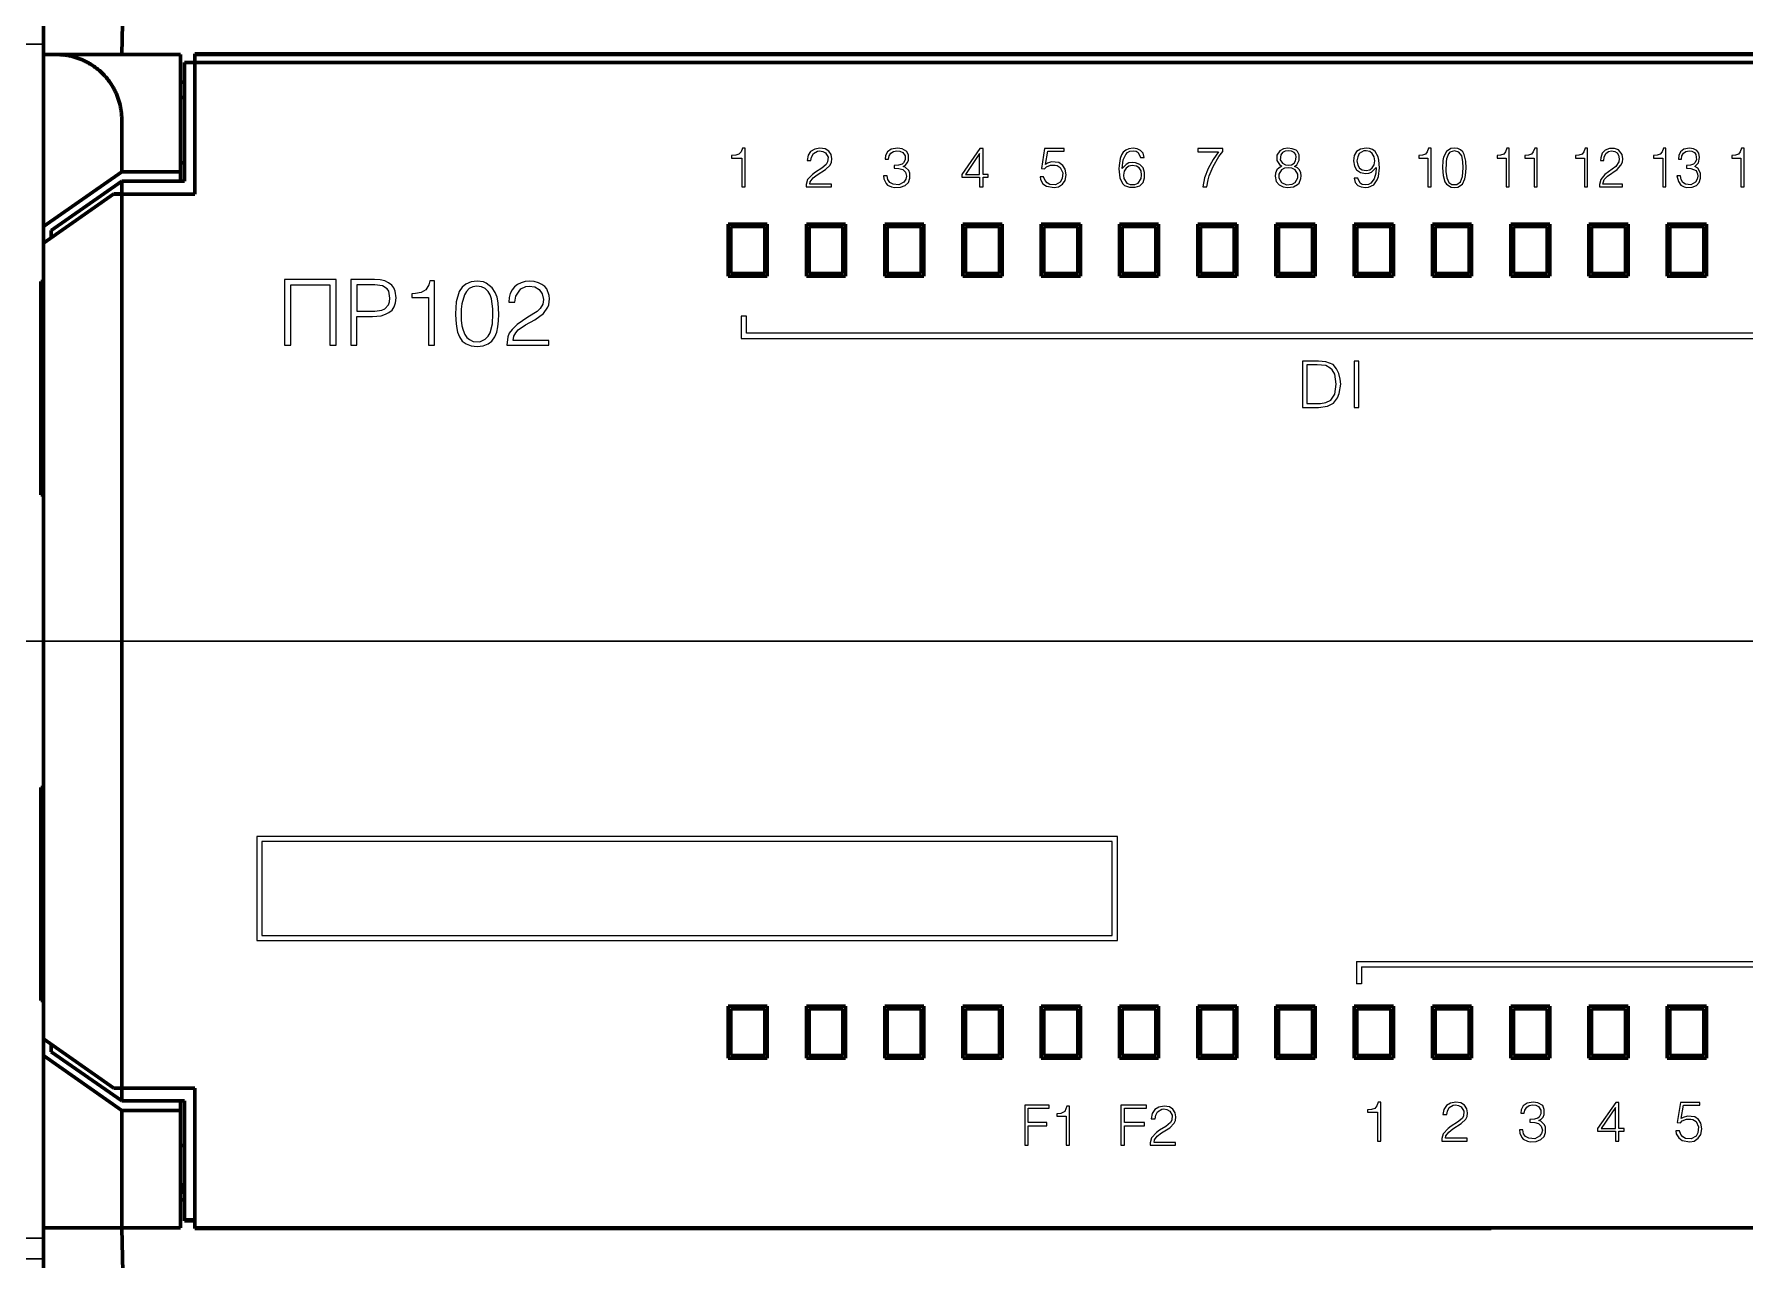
# Model space of a CAD drawing. Header units: millimetres. Extents: x 0 to 53000, y -591 to 24400.
# Drawn here: x 2784.8 to 2850.4, y 2881.3 to 2928.3 of the extents above; entities that cross this region are included whole.
import ezdxf
from ezdxf.enums import TextEntityAlignment as Align

# ---------------------------------------------------------------- set-up
doc = ezdxf.new("R2010")
doc.units = ezdxf.units.MM
doc.linetypes.add('K5LT_BASIC', pattern=[0])
doc.linetypes.add('K5LT_THIN', pattern=[0])
doc.layers.add('Основная', color=7, linetype='Continuous', lineweight=30)
doc.layers.add('Привязки', color=2, linetype='Continuous', lineweight=0, plot=False, transparency=0.8)
doc.styles.add('текст', font='isocpeui.ttf')

# ---------------------------------------------------------------- blocks, each defined once
blk = doc.blocks.new('БП60А')
at = {"layer": 'Основная', "linetype": 'Continuous', "lineweight": 30}
for p, q in [((35, 23.7), (35, 22.9)), ((2, 22.9), (35, 22.9)), ((35, 22.9), (35, -22.9)), ((2, -22.9), (35, -22.9)), ((35, -23.7), (35, -22.9)), ((35, -23.7), (2, -23.7)), ((35, -23.7), (35, -30.3))]:
    blk.add_line(p, q, dxfattribs=at)
at = {"layer": 'Основная', "style": 'текст'}
blk.add_attdef('№', text='', height=20, dxfattribs=at).set_placement((16, -52), align=Align.MIDDLE_CENTER)
blk = doc.blocks.new('Программируемое реле ПР102')
at = {"layer": 'Основная', "linetype": 'K5LT_BASIC', "lineweight": 60}
for p, q in [((-3, 22.5), (-3, 34)), ((0.25, 34), (0, 22.5)), ((-3, 15.899), (-3, 22.5)), ((-2.5, 22.5), (-3, 22.5)), ((-2.5, 22.5), (2.25, 22.5)), ((2.25, 22.5), (2.25, 20)), ((3.197, 22.523), (2.8, 22.523)), ((2.8, 22.503), (2.8, 22.523)), ((2.8, 22.503), (114.2, 22.503)), ((2.8, 22.503), (2.8, 22.2)), ((3.28, 22.525), (3.197, 22.523)), ((113.72, 22.525), (3.28, 22.525)), ((2.4, 17.64), (2.4, 22.2)), ((2.4, 22.2), (2.8, 22.2)), ((2.8, 17.15), (2.8, 22.2)), ((114.2, 22.2), (2.8, 22.2)), ((2.25, 21.441), (2.4, 21.441)), ((2.25, 20.85), (2.4, 20.85)), ((0, 18), (0, 20)), ((2.25, 18), (2.25, 20)), ((0, 18), (-3, 15.899)), ((2.25, 18), (0, 18)), ((2.25, 18.35), (2.4, 18.35)), ((2.25, 18), (2.25, 17.64)), ((-3, 15.261), (-0.3, 17.152)), ((0, 17.64), (-2.7, 15.749)), ((-0.3, 17.152), (0, 17.152)), ((-0.3, 17.15), (-0.3, 17.152)), ((0, 17.15), (-0.3, 17.15)), ((2.4, 17.64), (0, 17.64)), ((0, 17.64), (0, 17.152)), ((0, 17.15), (0, -17.15)), ((2.8, 17.15), (0, 17.15)), ((-3, 15.899), (-3, 15.261)), ((-2.7, 15.471), (-2.7, 15.749)), ((23.25, 16), (23.25, 14)), ((24.75, 16), (23.25, 16)), ((23.35, 15.9), (23.35, 14.1)), ((24.65, 15.9), (23.35, 15.9)), ((24.65, 14.1), (24.65, 15.9)), ((24.75, 14), (24.75, 16)), ((27.75, 16), (26.25, 16)), ((26.25, 16), (26.25, 14)), ((26.35, 15.9), (26.35, 14.1)), ((27.65, 15.9), (26.35, 15.9)), ((27.65, 14.1), (27.65, 15.9)), ((27.75, 14), (27.75, 16)), ((29.25, 16), (29.25, 14)), ((30.75, 16), (29.25, 16)), ((29.35, 15.9), (29.35, 14.1)), ((30.65, 15.9), (29.35, 15.9)), ((30.65, 14.1), (30.65, 15.9)), ((30.75, 14), (30.75, 16)), ((33.75, 16), (32.25, 16)), ((32.25, 16), (32.25, 14)), ((32.35, 15.9), (32.35, 14.1)), ((33.65, 15.9), (32.35, 15.9)), ((33.65, 14.1), (33.65, 15.9)), ((33.75, 14), (33.75, 16)), ((36.75, 16), (35.25, 16)), ((35.25, 16), (35.25, 14)), ((35.35, 15.9), (35.35, 14.1)), ((36.65, 15.9), (35.35, 15.9)), ((36.65, 14.1), (36.65, 15.9)), ((36.75, 14), (36.75, 16)), ((38.25, 16), (38.25, 14)), ((39.75, 16), (38.25, 16)), ((39.65, 15.9), (38.35, 15.9)), ((38.35, 15.9), (38.35, 14.1)), ((39.65, 14.1), (39.65, 15.9)), ((39.75, 14), (39.75, 16)), ((42.75, 16), (41.25, 16)), ((41.25, 16), (41.25, 14)), ((41.35, 15.9), (41.35, 14.1)), ((42.65, 15.9), (41.35, 15.9)), ((42.65, 14.1), (42.65, 15.9)), ((42.75, 14), (42.75, 16)), ((45.75, 16), (44.25, 16)), ((44.25, 16), (44.25, 14)), ((45.65, 15.9), (44.35, 15.9)), ((44.35, 15.9), (44.35, 14.1)), ((45.65, 14.1), (45.65, 15.9)), ((45.75, 14), (45.75, 16)), ((48.75, 16), (47.25, 16)), ((47.25, 16), (47.25, 14)), ((47.35, 15.9), (47.35, 14.1)), ((48.65, 15.9), (47.35, 15.9)), ((48.65, 14.1), (48.65, 15.9)), ((48.75, 14), (48.75, 16)), ((50.25, 16), (50.25, 14)), ((51.75, 16), (50.25, 16)), ((51.65, 15.9), (50.35, 15.9)), ((50.35, 15.9), (50.35, 14.1)), ((51.65, 14.1), (51.65, 15.9)), ((51.75, 14), (51.75, 16)), ((53.25, 16), (53.25, 14)), ((54.75, 16), (53.25, 16)), ((53.35, 15.9), (53.35, 14.1)), ((54.65, 15.9), (53.35, 15.9)), ((54.65, 14.1), (54.65, 15.9)), ((54.75, 14), (54.75, 16)), ((56.25, 16), (56.25, 14)), ((57.75, 16), (56.25, 16)), ((57.65, 15.9), (56.35, 15.9)), ((56.35, 15.9), (56.35, 14.1)), ((57.65, 14.1), (57.65, 15.9)), ((57.75, 14), (57.75, 16)), ((60.75, 16), (59.25, 16)), ((59.25, 16), (59.25, 14)), ((60.65, 15.9), (59.35, 15.9)), ((59.35, 15.9), (59.35, 14.1)), ((60.65, 14.1), (60.65, 15.9)), ((60.75, 14), (60.75, 16)), ((-3, -15.261), (-3, 15.261)), ((-3, 13.79), (-3.1, 13.789)), ((-3.1, 13.789), (-3.1, 5.61)), ((23.25, 14), (24.75, 14)), ((23.35, 14.1), (24.65, 14.1)), ((26.25, 14), (27.75, 14)), ((26.35, 14.1), (27.65, 14.1)), ((29.25, 14), (30.75, 14)), ((29.35, 14.1), (30.65, 14.1)), ((32.25, 14), (33.75, 14)), ((32.35, 14.1), (33.65, 14.1)), ((35.25, 14), (36.75, 14)), ((35.35, 14.1), (36.65, 14.1)), ((38.25, 14), (39.75, 14)), ((38.35, 14.1), (39.65, 14.1)), ((41.25, 14), (42.75, 14)), ((41.35, 14.1), (42.65, 14.1)), ((44.25, 14), (45.75, 14)), ((44.35, 14.1), (45.65, 14.1)), ((47.25, 14), (48.75, 14)), ((47.35, 14.1), (48.65, 14.1)), ((50.25, 14), (51.75, 14)), ((50.35, 14.1), (51.65, 14.1)), ((53.25, 14), (54.75, 14)), ((53.35, 14.1), (54.65, 14.1)), ((56.25, 14), (57.75, 14)), ((56.35, 14.1), (57.65, 14.1)), ((59.25, 14), (60.75, 14)), ((59.35, 14.1), (60.65, 14.1)), ((-3.1, 5.61), (-3, 5.609)), ((-3, -5.61), (-3.1, -5.611)), ((-3.1, -13.79), (-3.1, -5.611)), ((-3.1, -13.79), (-3, -13.791)), ((24.75, -14), (23.25, -14)), ((23.25, -14), (23.25, -16)), ((23.35, -14.1), (23.35, -15.9)), ((24.65, -14.1), (23.35, -14.1)), ((24.65, -15.9), (24.65, -14.1)), ((24.75, -16), (24.75, -14)), ((26.25, -14), (26.25, -16)), ((27.75, -14), (26.25, -14)), ((26.35, -14.1), (26.35, -15.9)), ((27.65, -14.1), (26.35, -14.1)), ((27.65, -15.9), (27.65, -14.1)), ((27.75, -16), (27.75, -14)), ((29.25, -14), (29.25, -16)), ((30.75, -14), (29.25, -14)), ((29.35, -14.1), (29.35, -15.9)), ((30.65, -14.1), (29.35, -14.1)), ((30.65, -15.9), (30.65, -14.1)), ((30.75, -16), (30.75, -14)), ((33.75, -14), (32.25, -14)), ((32.25, -14), (32.25, -16)), ((32.35, -14.1), (32.35, -15.9)), ((33.65, -14.1), (32.35, -14.1)), ((33.65, -15.9), (33.65, -14.1)), ((33.75, -16), (33.75, -14)), ((36.75, -14), (35.25, -14)), ((35.25, -14), (35.25, -16)), ((35.35, -14.1), (35.35, -15.9)), ((36.65, -14.1), (35.35, -14.1)), ((36.65, -15.9), (36.65, -14.1)), ((36.75, -16), (36.75, -14)), ((38.25, -14), (38.25, -16)), ((39.75, -14), (38.25, -14)), ((39.65, -14.1), (38.35, -14.1)), ((38.35, -14.1), (38.35, -15.9)), ((39.65, -15.9), (39.65, -14.1)), ((39.75, -16), (39.75, -14)), ((42.75, -14), (41.25, -14)), ((41.25, -14), (41.25, -16)), ((41.35, -14.1), (41.35, -15.9)), ((42.65, -14.1), (41.35, -14.1)), ((42.65, -15.9), (42.65, -14.1)), ((42.75, -16), (42.75, -14)), ((44.25, -14), (44.25, -16)), ((45.75, -14), (44.25, -14)), ((45.65, -14.1), (44.35, -14.1)), ((44.35, -14.1), (44.35, -15.9)), ((45.65, -15.9), (45.65, -14.1)), ((45.75, -16), (45.75, -14)), ((47.25, -14), (47.25, -16)), ((48.75, -14), (47.25, -14)), ((47.35, -14.1), (47.35, -15.9)), ((48.65, -14.1), (47.35, -14.1)), ((48.65, -15.9), (48.65, -14.1)), ((48.75, -16), (48.75, -14)), ((50.25, -14), (50.25, -16)), ((51.75, -14), (50.25, -14)), ((51.65, -14.1), (50.35, -14.1)), ((50.35, -14.1), (50.35, -15.9)), ((51.65, -15.9), (51.65, -14.1)), ((51.75, -16), (51.75, -14)), ((53.25, -14), (53.25, -16)), ((54.75, -14), (53.25, -14)), ((53.35, -14.1), (53.35, -15.9)), ((54.65, -14.1), (53.35, -14.1)), ((54.65, -15.9), (54.65, -14.1)), ((54.75, -16), (54.75, -14)), ((56.25, -14), (56.25, -16)), ((57.75, -14), (56.25, -14)), ((57.65, -14.1), (56.35, -14.1)), ((56.35, -14.1), (56.35, -15.9)), ((57.65, -15.9), (57.65, -14.1)), ((57.75, -16), (57.75, -14)), ((60.75, -14), (59.25, -14)), ((59.25, -14), (59.25, -16)), ((60.65, -14.1), (59.35, -14.1)), ((59.35, -14.1), (59.35, -15.9)), ((60.65, -15.9), (60.65, -14.1)), ((60.75, -16), (60.75, -14)), ((-3, -15.261), (-3, -15.9)), ((-3, -15.261), (-0.3, -17.152)), ((-2.7, -15.749), (-2.7, -15.471)), ((-3, -22.5), (-3, -15.9)), ((-3, -15.9), (0, -18)), ((-2.7, -15.749), (0, -17.64)), ((23.25, -16), (24.75, -16)), ((23.35, -15.9), (24.65, -15.9)), ((26.25, -16), (27.75, -16)), ((26.35, -15.9), (27.65, -15.9)), ((29.25, -16), (30.75, -16)), ((29.35, -15.9), (30.65, -15.9)), ((32.25, -16), (33.75, -16)), ((32.35, -15.9), (33.65, -15.9)), ((35.25, -16), (36.75, -16)), ((35.35, -15.9), (36.65, -15.9)), ((38.25, -16), (39.75, -16)), ((38.35, -15.9), (39.65, -15.9)), ((41.25, -16), (42.75, -16)), ((41.35, -15.9), (42.65, -15.9)), ((44.25, -16), (45.75, -16)), ((44.35, -15.9), (45.65, -15.9)), ((47.25, -16), (48.75, -16)), ((47.35, -15.9), (48.65, -15.9)), ((50.25, -16), (51.75, -16)), ((50.35, -15.9), (51.65, -15.9)), ((53.25, -16), (54.75, -16)), ((53.35, -15.9), (54.65, -15.9)), ((56.25, -16), (57.75, -16)), ((56.35, -15.9), (57.65, -15.9)), ((59.25, -16), (60.75, -16)), ((59.35, -15.9), (60.65, -15.9)), ((-0.3, -17.15), (-0.3, -17.152)), ((0, -17.15), (-0.3, -17.15)), ((0, -17.152), (-0.3, -17.152)), ((2.8, -17.15), (0, -17.15)), ((0, -17.64), (0, -17.152)), ((2.4, -17.64), (0, -17.64)), ((2.25, -17.64), (2.25, -18)), ((2.4, -22.203), (2.4, -17.64)), ((2.8, -17.15), (2.8, -22.5)), ((2.25, -18), (0, -18)), ((0, -22.5), (0, -18)), ((2.25, -22.5), (2.25, -18)), ((2.25, -19.35), (2.35, -19.35)), ((2.25, -20.85), (2.35, -20.85)), ((2.399, -21.199), (2.399, -20.848)), ((2.25, -21.43), (2.4, -21.43)), ((2.399, -21.201), (2.399, -21.199)), ((2.4, -22.203), (2.4, -22.238)), ((2.4, -22.203), (2.8, -22.203)), ((2.4, -22.238), (2.8, -22.238)), ((0, -22.5), (-3, -22.5)), ((-3, -34), (-3, -22.5)), ((2.25, -22.5), (0, -22.5)), ((0, -22.5), (0.25, -34)), ((2.8, -22.5), (2.8, -22.535)), ((114.2, -22.5), (2.8, -22.5)), ((52.5, -22.535), (2.8, -22.535)), ((52.5, -22.509), (52.5, -22.535)), ((53, -22.504), (53.1, -22.504)), ((53.45, -22.507), (53.45, -22.527)), ((53.95, -22.507), (53.95, -22.527)), ((54.65, -22.507), (54.65, -22.524)), ((55.15, -22.507), (55.15, -22.524)), ((55.85, -22.507), (55.85, -22.52)), ((56.35, -22.507), (56.35, -22.52)), ((57.05, -22.507), (57.05, -22.517)), ((57.55, -22.507), (57.55, -22.517)), ((58.25, -22.507), (58.25, -22.515)), ((58.75, -22.507), (58.75, -22.515)), ((59.45, -22.507), (59.45, -22.517)), ((59.95, -22.507), (59.95, -22.517)), ((60.65, -22.507), (60.65, -22.52)), ((61.15, -22.507), (61.15, -22.52)), ((61.85, -22.507), (61.85, -22.524))]:
    blk.add_line(p, q, dxfattribs=at)
at = {"layer": 'Основная', "linetype": 'K5LT_THIN', "lineweight": 18}
for p, q in [((23.542, 18.635), (23.382, 18.622)), ((23.382, 18.622), (23.382, 18.529)), ((23.382, 18.529), (23.769, 18.529)), ((23.662, 18.675), (23.542, 18.635)), ((23.742, 18.769), (23.662, 18.675)), ((23.796, 18.915), (23.742, 18.769)), ((23.769, 18.529), (23.769, 17.422)), ((23.902, 18.915), (23.796, 18.915)), ((23.902, 17.422), (23.902, 18.915)), ((26.316, 18.635), (26.276, 18.435)), ((26.276, 18.435), (26.422, 18.435)), ((26.409, 18.782), (26.316, 18.635)), ((26.569, 18.875), (26.409, 18.782)), ((26.422, 18.435), (26.449, 18.569)), ((26.449, 18.569), (26.516, 18.702)), ((26.516, 18.702), (26.676, 18.795)), ((26.769, 18.915), (26.569, 18.875)), ((26.676, 18.795), (26.756, 18.809)), ((26.756, 18.809), (26.876, 18.782)), ((26.969, 18.889), (26.769, 18.915)), ((26.876, 18.782), (26.982, 18.729)), ((27.102, 18.795), (26.969, 18.889)), ((26.982, 18.729), (27.076, 18.569)), ((27.062, 18.382), (27.009, 18.289)), ((27.076, 18.569), (27.062, 18.382)), ((27.196, 18.662), (27.102, 18.795)), ((27.156, 18.262), (27.209, 18.369)), ((27.222, 18.502), (27.196, 18.662)), ((27.209, 18.369), (27.222, 18.502)), ((29.276, 18.622), (29.262, 18.489)), ((29.262, 18.489), (29.396, 18.489)), ((29.356, 18.769), (29.276, 18.622)), ((29.502, 18.875), (29.356, 18.769)), ((29.396, 18.489), (29.422, 18.609)), ((29.422, 18.609), (29.489, 18.715)), ((29.489, 18.715), (29.582, 18.782)), ((29.742, 18.915), (29.502, 18.875)), ((29.582, 18.782), (29.716, 18.809)), ((29.716, 18.809), (29.836, 18.795)), ((29.916, 18.889), (29.742, 18.915)), ((29.836, 18.795), (29.942, 18.742)), ((30.102, 18.782), (29.916, 18.889)), ((29.942, 18.742), (30.036, 18.609)), ((30.036, 18.462), (29.969, 18.342)), ((30.036, 18.609), (30.036, 18.462)), ((30.156, 18.635), (30.102, 18.782)), ((30.116, 18.342), (30.156, 18.435)), ((30.156, 18.435), (30.156, 18.635)), ((32.902, 18.902), (32.209, 17.902)), ((32.889, 18.702), (32.342, 17.902)), ((32.889, 17.902), (32.889, 18.702)), ((33.022, 18.902), (32.902, 18.902)), ((33.022, 17.902), (33.022, 18.902)), ((35.382, 18.902), (35.262, 18.129)), ((36.129, 18.902), (35.382, 18.902)), ((35.409, 18.289), (35.502, 18.795)), ((35.649, 18.382), (35.489, 18.329)), ((35.502, 18.795), (36.129, 18.795)), ((35.929, 18.355), (35.649, 18.382)), ((36.129, 18.795), (36.129, 18.902)), ((38.276, 18.515), (38.236, 18.249)), ((38.329, 18.649), (38.276, 18.515)), ((38.396, 18.755), (38.329, 18.649)), ((38.356, 18.129), (38.396, 18.462)), ((38.489, 18.835), (38.396, 18.755)), ((38.396, 18.462), (38.489, 18.662)), ((38.609, 18.889), (38.489, 18.835)), ((38.489, 18.662), (38.556, 18.742)), ((38.556, 18.742), (38.649, 18.795)), ((38.769, 18.915), (38.609, 18.889)), ((38.649, 18.795), (38.782, 18.809)), ((38.929, 18.889), (38.769, 18.915)), ((38.782, 18.809), (38.889, 18.795)), ((38.889, 18.795), (38.969, 18.742)), ((39.062, 18.822), (38.929, 18.889)), ((38.969, 18.742), (39.062, 18.555)), ((39.156, 18.715), (39.062, 18.822)), ((39.062, 18.555), (39.196, 18.555)), ((39.196, 18.555), (39.156, 18.715)), ((41.249, 18.902), (41.249, 18.769)), ((42.209, 18.902), (41.249, 18.902)), ((41.249, 18.769), (42.049, 18.769)), ((41.836, 18.475), (41.649, 18.129)), ((42.049, 18.769), (41.836, 18.475)), ((41.836, 18.209), (42.062, 18.595)), ((42.062, 18.595), (42.209, 18.782)), ((42.209, 18.782), (42.209, 18.902)), ((44.396, 18.809), (44.289, 18.635)), ((44.289, 18.635), (44.289, 18.435)), ((44.289, 18.435), (44.382, 18.289)), ((44.542, 18.889), (44.396, 18.809)), ((44.436, 18.649), (44.409, 18.462)), ((44.409, 18.462), (44.502, 18.329)), ((44.502, 18.742), (44.436, 18.649)), ((44.596, 18.795), (44.502, 18.742)), ((44.702, 18.915), (44.542, 18.889)), ((44.716, 18.809), (44.596, 18.795)), ((44.876, 18.889), (44.702, 18.915)), ((44.849, 18.795), (44.716, 18.809)), ((44.942, 18.742), (44.849, 18.795)), ((45.022, 18.835), (44.876, 18.889)), ((45.009, 18.662), (44.942, 18.742)), ((44.942, 18.329), (44.996, 18.422)), ((44.996, 18.422), (45.022, 18.569)), ((45.022, 18.569), (45.009, 18.662)), ((45.076, 18.782), (45.022, 18.835)), ((45.049, 18.275), (45.142, 18.449)), ((45.142, 18.649), (45.076, 18.782)), ((45.142, 18.449), (45.142, 18.649)), ((47.249, 18.622), (47.222, 18.422)), ((47.222, 18.422), (47.262, 18.222)), ((47.342, 18.782), (47.249, 18.622)), ((47.489, 18.875), (47.342, 18.782)), ((47.382, 18.582), (47.356, 18.422)), ((47.356, 18.422), (47.382, 18.262)), ((47.436, 18.702), (47.382, 18.582)), ((47.622, 18.809), (47.436, 18.702)), ((47.702, 18.915), (47.489, 18.875)), ((47.702, 18.809), (47.622, 18.809)), ((47.836, 18.902), (47.702, 18.915)), ((47.849, 18.782), (47.702, 18.809)), ((47.956, 18.862), (47.836, 18.902)), ((47.942, 18.702), (47.849, 18.782)), ((48.009, 18.582), (47.942, 18.702)), ((48.049, 18.782), (47.956, 18.862)), ((48.036, 18.422), (48.009, 18.582)), ((48.009, 18.275), (48.036, 18.422)), ((48.169, 18.582), (48.049, 18.782)), ((48.196, 18.449), (48.169, 18.582)), ((48.222, 18.155), (48.196, 18.449)), ((49.862, 18.635), (49.729, 18.622)), ((49.729, 18.622), (49.729, 18.529)), ((49.729, 18.529), (50.076, 18.529)), ((49.982, 18.675), (49.862, 18.635)), ((50.049, 18.769), (49.982, 18.675)), ((50.102, 18.915), (50.049, 18.769)), ((50.076, 18.529), (50.076, 17.422)), ((50.196, 18.915), (50.102, 18.915)), ((50.196, 17.422), (50.196, 18.915)), ((50.649, 18.435), (50.636, 18.155)), ((50.676, 18.569), (50.649, 18.435)), ((50.782, 18.782), (50.676, 18.569)), ((50.769, 18.382), (50.756, 18.009)), ((50.782, 18.502), (50.769, 18.382)), ((50.956, 18.902), (50.782, 18.782)), ((50.862, 18.689), (50.782, 18.502)), ((50.916, 18.755), (50.862, 18.689)), ((51.089, 18.809), (50.916, 18.755)), ((51.089, 18.915), (50.956, 18.902)), ((51.222, 18.902), (51.089, 18.915)), ((51.262, 18.755), (51.089, 18.809)), ((51.329, 18.849), (51.222, 18.902)), ((51.369, 18.609), (51.262, 18.755)), ((51.409, 18.769), (51.329, 18.849)), ((51.409, 18.395), (51.369, 18.609)), ((51.462, 18.662), (51.409, 18.769)), ((51.422, 18.155), (51.409, 18.395)), ((51.529, 18.409), (51.462, 18.662)), ((51.542, 18.142), (51.529, 18.409)), ((52.862, 18.635), (52.729, 18.622)), ((52.729, 18.622), (52.729, 18.529)), ((52.729, 18.529), (53.076, 18.529)), ((52.982, 18.675), (52.862, 18.635)), ((53.049, 18.769), (52.982, 18.675)), ((53.102, 18.915), (53.049, 18.769)), ((53.076, 18.529), (53.076, 17.422)), ((53.196, 18.915), (53.102, 18.915)), ((53.196, 17.422), (53.196, 18.915)), ((53.929, 18.635), (53.796, 18.622)), ((53.796, 18.622), (53.796, 18.529)), ((53.796, 18.529), (54.142, 18.529)), ((54.049, 18.675), (53.929, 18.635)), ((54.116, 18.769), (54.049, 18.675)), ((54.169, 18.915), (54.116, 18.769)), ((54.142, 18.529), (54.142, 17.422)), ((54.262, 18.915), (54.169, 18.915)), ((54.262, 17.422), (54.262, 18.915)), ((55.862, 18.635), (55.729, 18.622)), ((55.729, 18.622), (55.729, 18.529)), ((55.729, 18.529), (56.076, 18.529)), ((55.982, 18.675), (55.862, 18.635)), ((56.049, 18.769), (55.982, 18.675)), ((56.102, 18.915), (56.049, 18.769)), ((56.076, 18.529), (56.076, 17.422)), ((56.196, 18.915), (56.102, 18.915)), ((56.196, 17.422), (56.196, 18.915)), ((56.702, 18.542), (56.689, 18.435)), ((56.689, 18.435), (56.822, 18.435)), ((56.756, 18.715), (56.702, 18.542)), ((56.876, 18.835), (56.756, 18.715)), ((56.822, 18.435), (56.836, 18.569)), ((56.836, 18.569), (56.902, 18.702)), ((57.036, 18.902), (56.876, 18.835)), ((56.902, 18.702), (56.996, 18.782)), ((56.996, 18.782), (57.116, 18.809)), ((57.222, 18.902), (57.036, 18.902)), ((57.116, 18.809), (57.236, 18.782)), ((57.382, 18.849), (57.222, 18.902)), ((57.236, 18.782), (57.329, 18.729)), ((57.396, 18.382), (57.276, 18.209)), ((57.329, 18.729), (57.382, 18.635)), ((57.516, 18.662), (57.382, 18.849)), ((57.382, 18.635), (57.409, 18.502)), ((57.409, 18.502), (57.396, 18.382)), ((57.476, 18.262), (57.529, 18.369)), ((57.542, 18.502), (57.516, 18.662)), ((57.529, 18.369), (57.542, 18.502)), ((58.862, 18.635), (58.729, 18.622)), ((58.729, 18.622), (58.729, 18.529)), ((58.729, 18.529), (59.076, 18.529)), ((58.982, 18.675), (58.862, 18.635)), ((59.049, 18.769), (58.982, 18.675)), ((59.102, 18.915), (59.049, 18.769)), ((59.076, 18.529), (59.076, 17.422)), ((59.196, 18.915), (59.102, 18.915)), ((59.196, 17.422), (59.196, 18.915)), ((59.689, 18.622), (59.676, 18.489)), ((59.676, 18.489), (59.796, 18.489)), ((59.756, 18.769), (59.689, 18.622)), ((59.889, 18.875), (59.756, 18.769)), ((59.796, 18.489), (59.809, 18.609)), ((59.809, 18.609), (59.876, 18.715)), ((59.876, 18.715), (59.969, 18.782)), ((60.102, 18.915), (59.889, 18.875)), ((59.969, 18.782), (60.089, 18.809)), ((60.089, 18.809), (60.196, 18.795)), ((60.262, 18.889), (60.102, 18.915)), ((60.196, 18.795), (60.289, 18.742)), ((60.382, 18.822), (60.262, 18.889)), ((60.289, 18.742), (60.342, 18.662)), ((60.369, 18.462), (60.302, 18.342)), ((60.342, 18.662), (60.369, 18.462)), ((60.462, 18.715), (60.382, 18.822)), ((60.449, 18.342), (60.489, 18.555)), ((60.489, 18.555), (60.462, 18.715)), ((61.862, 18.635), (61.729, 18.622)), ((61.729, 18.622), (61.729, 18.529)), ((61.729, 18.529), (62.076, 18.529)), ((61.982, 18.675), (61.862, 18.635)), ((62.049, 18.769), (61.982, 18.675)), ((62.102, 18.915), (62.049, 18.769)), ((62.076, 18.529), (62.076, 17.422)), ((62.196, 18.915), (62.102, 18.915)), ((62.196, 17.422), (62.196, 18.915)), ((26.476, 17.902), (26.289, 17.702)), ((26.396, 17.622), (26.502, 17.769)), ((26.596, 17.995), (26.476, 17.902)), ((26.502, 17.769), (26.662, 17.889)), ((26.836, 18.142), (26.596, 17.995)), ((26.662, 17.889), (26.982, 18.089)), ((27.009, 18.289), (26.836, 18.142)), ((26.982, 18.089), (27.156, 18.262)), ((29.342, 17.849), (29.209, 17.849)), ((29.209, 17.849), (29.222, 17.729)), ((29.222, 17.729), (29.302, 17.555)), ((29.369, 17.702), (29.342, 17.849)), ((29.782, 18.262), (29.609, 18.249)), ((29.609, 18.249), (29.609, 18.142)), ((29.609, 18.142), (29.796, 18.129)), ((29.916, 18.302), (29.782, 18.262)), ((29.796, 18.129), (29.942, 18.089)), ((29.969, 18.342), (29.916, 18.302)), ((29.942, 18.089), (30.049, 17.995)), ((29.956, 18.209), (30.049, 18.262)), ((30.036, 18.182), (29.956, 18.209)), ((30.062, 17.715), (29.982, 17.609)), ((30.169, 18.049), (30.036, 18.182)), ((30.049, 18.262), (30.116, 18.342)), ((30.049, 17.995), (30.089, 17.835)), ((30.089, 17.835), (30.062, 17.715)), ((30.156, 17.595), (30.209, 17.755)), ((30.209, 17.955), (30.169, 18.049)), ((30.209, 17.755), (30.209, 17.955)), ((32.209, 17.902), (32.209, 17.795)), ((32.209, 17.795), (32.889, 17.795)), ((32.342, 17.902), (32.889, 17.902)), ((32.889, 17.795), (32.889, 17.422)), ((33.222, 17.902), (33.022, 17.902)), ((33.022, 17.795), (33.222, 17.795)), ((33.022, 17.422), (33.022, 17.795)), ((33.222, 17.795), (33.222, 17.902)), ((35.209, 17.809), (35.222, 17.702)), ((35.342, 17.809), (35.209, 17.809)), ((35.262, 18.129), (35.382, 18.115)), ((35.396, 17.675), (35.342, 17.809)), ((35.382, 18.115), (35.449, 18.195)), ((35.489, 18.329), (35.409, 18.289)), ((35.449, 18.195), (35.609, 18.262)), ((35.609, 18.262), (35.782, 18.262)), ((35.782, 18.262), (35.862, 18.249)), ((35.862, 18.249), (35.982, 18.169)), ((36.076, 18.249), (35.929, 18.355)), ((35.982, 18.169), (36.076, 17.969)), ((36.049, 17.742), (35.982, 17.609)), ((36.076, 17.969), (36.049, 17.742)), ((36.169, 18.102), (36.076, 18.249)), ((36.209, 17.889), (36.169, 18.102)), ((36.169, 17.675), (36.209, 17.889)), ((38.236, 18.249), (38.222, 18.115)), ((38.222, 18.115), (38.262, 17.769)), ((38.262, 17.769), (38.369, 17.555)), ((38.502, 18.289), (38.356, 18.129)), ((38.436, 18.022), (38.409, 17.875)), ((38.409, 17.875), (38.422, 17.742)), ((38.422, 17.742), (38.529, 17.569)), ((38.502, 18.142), (38.436, 18.022)), ((38.609, 18.342), (38.502, 18.289)), ((38.609, 18.222), (38.502, 18.142)), ((38.756, 18.355), (38.609, 18.342)), ((38.742, 18.249), (38.609, 18.222)), ((38.902, 18.222), (38.742, 18.249)), ((38.862, 18.342), (38.756, 18.355)), ((39.036, 18.289), (38.862, 18.342)), ((39.009, 18.155), (38.902, 18.222)), ((38.969, 17.569), (39.076, 17.742)), ((39.076, 18.035), (39.009, 18.155)), ((39.156, 18.155), (39.036, 18.289)), ((39.089, 17.875), (39.076, 18.035)), ((39.076, 17.742), (39.089, 17.875)), ((39.209, 17.982), (39.156, 18.155)), ((39.156, 17.595), (39.209, 17.769)), ((39.209, 17.769), (39.209, 17.982)), ((41.516, 17.769), (41.449, 17.422)), ((41.649, 18.129), (41.516, 17.769)), ((41.649, 17.689), (41.689, 17.849)), ((41.689, 17.849), (41.836, 18.209)), ((44.236, 17.955), (44.222, 17.835)), ((44.222, 17.835), (44.262, 17.635)), ((44.289, 18.075), (44.236, 17.955)), ((44.369, 18.155), (44.289, 18.075)), ((44.462, 18.075), (44.356, 17.915)), ((44.356, 17.915), (44.356, 17.769)), ((44.356, 17.769), (44.462, 17.595)), ((44.476, 18.222), (44.369, 18.155)), ((44.382, 18.289), (44.476, 18.222)), ((44.582, 18.142), (44.462, 18.075)), ((44.502, 18.329), (44.609, 18.275)), ((44.729, 18.155), (44.582, 18.142)), ((44.609, 18.275), (44.729, 18.262)), ((44.729, 18.262), (44.849, 18.275)), ((44.862, 18.142), (44.729, 18.155)), ((44.849, 18.275), (44.942, 18.329)), ((44.982, 18.075), (44.862, 18.142)), ((44.956, 18.209), (45.049, 18.275)), ((45.076, 18.155), (44.956, 18.209)), ((45.089, 17.915), (44.982, 18.075)), ((44.982, 17.595), (45.089, 17.769)), ((45.156, 18.075), (45.076, 18.155)), ((45.089, 17.769), (45.089, 17.915)), ((45.142, 17.569), (45.209, 17.742)), ((45.209, 17.969), (45.156, 18.075)), ((45.222, 17.849), (45.209, 17.969)), ((45.209, 17.742), (45.222, 17.849)), ((47.382, 17.755), (47.249, 17.755)), ((47.249, 17.755), (47.289, 17.595)), ((47.262, 18.222), (47.342, 18.075)), ((47.342, 18.075), (47.489, 17.982)), ((47.382, 18.262), (47.449, 18.142)), ((47.476, 17.569), (47.382, 17.755)), ((47.449, 18.142), (47.556, 18.075)), ((47.489, 17.982), (47.676, 17.942)), ((47.556, 18.075), (47.702, 18.049)), ((47.676, 17.942), (47.809, 17.955)), ((47.702, 18.049), (47.849, 18.075)), ((47.809, 17.955), (47.916, 17.995)), ((47.849, 18.075), (47.942, 18.155)), ((48.009, 17.729), (47.889, 17.569)), ((47.916, 17.995), (48.089, 18.169)), ((47.942, 18.155), (48.009, 18.275)), ((48.076, 17.955), (48.009, 17.729)), ((48.089, 18.169), (48.076, 17.955)), ((48.129, 17.689), (48.182, 17.822)), ((48.182, 17.822), (48.222, 18.155)), ((50.636, 18.155), (50.662, 17.862)), ((50.662, 17.862), (50.729, 17.622)), ((50.756, 18.009), (50.796, 17.769)), ((50.796, 17.769), (50.876, 17.595)), ((51.329, 17.622), (51.396, 17.822)), ((51.396, 17.822), (51.422, 18.155)), ((51.396, 17.529), (51.489, 17.729)), ((51.489, 17.729), (51.516, 17.862)), ((51.516, 17.862), (51.542, 18.142)), ((56.862, 17.902), (56.702, 17.702)), ((56.836, 17.702), (56.956, 17.835)), ((57.276, 18.209), (56.862, 17.902)), ((56.956, 17.835), (57.329, 18.089)), ((57.329, 18.089), (57.476, 18.262)), ((59.756, 17.849), (59.622, 17.849)), ((59.622, 17.849), (59.676, 17.635)), ((59.782, 17.702), (59.756, 17.849)), ((60.142, 18.262), (59.982, 18.249)), ((59.982, 18.249), (59.982, 18.142)), ((59.982, 18.142), (60.156, 18.129)), ((60.262, 18.302), (60.142, 18.262)), ((60.156, 18.129), (60.356, 18.049)), ((60.302, 18.342), (60.262, 18.302)), ((60.302, 18.209), (60.449, 18.342)), ((60.422, 18.142), (60.302, 18.209)), ((60.396, 17.715), (60.329, 17.609)), ((60.356, 18.049), (60.409, 17.929)), ((60.422, 17.835), (60.396, 17.715)), ((60.409, 17.929), (60.422, 17.835)), ((60.529, 17.955), (60.422, 18.142)), ((60.476, 17.595), (60.529, 17.755)), ((60.529, 17.755), (60.529, 17.955)), ((23.769, 17.422), (23.902, 17.422)), ((26.289, 17.702), (26.236, 17.515)), ((26.236, 17.515), (26.236, 17.422)), ((26.236, 17.422), (27.209, 17.422)), ((26.382, 17.529), (26.396, 17.622)), ((27.209, 17.529), (26.382, 17.529)), ((27.209, 17.422), (27.209, 17.529)), ((29.302, 17.555), (29.356, 17.489)), ((29.356, 17.489), (29.516, 17.422)), ((29.449, 17.595), (29.369, 17.702)), ((29.569, 17.529), (29.449, 17.595)), ((29.516, 17.422), (29.622, 17.395)), ((29.796, 17.502), (29.569, 17.529)), ((29.622, 17.395), (29.849, 17.409)), ((29.982, 17.609), (29.796, 17.502)), ((29.849, 17.409), (30.036, 17.475)), ((30.036, 17.475), (30.156, 17.595)), ((32.889, 17.422), (33.022, 17.422)), ((35.222, 17.702), (35.316, 17.542)), ((35.316, 17.542), (35.449, 17.449)), ((35.476, 17.582), (35.396, 17.675)), ((35.449, 17.449), (35.742, 17.395)), ((35.582, 17.515), (35.476, 17.582)), ((35.796, 17.502), (35.582, 17.515)), ((35.742, 17.395), (35.916, 17.422)), ((35.982, 17.609), (35.796, 17.502)), ((35.916, 17.422), (36.062, 17.529)), ((36.062, 17.529), (36.169, 17.675)), ((38.369, 17.555), (38.449, 17.475)), ((38.449, 17.475), (38.636, 17.409)), ((38.529, 17.569), (38.662, 17.515)), ((38.636, 17.409), (38.849, 17.409)), ((38.662, 17.515), (38.836, 17.515)), ((38.836, 17.515), (38.969, 17.569)), ((38.849, 17.409), (39.036, 17.462)), ((39.036, 17.462), (39.156, 17.595)), ((41.449, 17.422), (41.596, 17.422)), ((41.596, 17.422), (41.649, 17.689)), ((44.262, 17.635), (44.369, 17.502)), ((44.369, 17.502), (44.529, 17.422)), ((44.462, 17.595), (44.649, 17.502)), ((44.529, 17.422), (44.689, 17.395)), ((44.649, 17.502), (44.876, 17.529)), ((44.689, 17.395), (44.916, 17.422)), ((44.876, 17.529), (44.982, 17.595)), ((44.916, 17.422), (45.076, 17.515)), ((45.076, 17.515), (45.142, 17.569)), ((47.289, 17.595), (47.382, 17.475)), ((47.382, 17.475), (47.516, 17.422)), ((47.556, 17.515), (47.476, 17.569)), ((47.516, 17.422), (47.676, 17.395)), ((47.676, 17.502), (47.556, 17.515)), ((47.796, 17.515), (47.676, 17.502)), ((47.676, 17.395), (47.796, 17.409)), ((47.889, 17.569), (47.796, 17.515)), ((47.796, 17.409), (47.996, 17.502)), ((47.996, 17.502), (48.129, 17.689)), ((50.076, 17.422), (50.196, 17.422)), ((50.729, 17.622), (50.782, 17.529)), ((50.782, 17.529), (50.969, 17.409)), ((50.876, 17.595), (50.996, 17.515)), ((50.969, 17.409), (51.089, 17.395)), ((50.996, 17.515), (51.182, 17.515)), ((51.089, 17.395), (51.222, 17.409)), ((51.182, 17.515), (51.329, 17.622)), ((51.222, 17.409), (51.396, 17.529)), ((53.076, 17.422), (53.196, 17.422)), ((54.142, 17.422), (54.262, 17.422)), ((56.076, 17.422), (56.196, 17.422)), ((56.702, 17.702), (56.649, 17.515)), ((56.649, 17.515), (56.649, 17.422)), ((56.649, 17.422), (57.529, 17.422)), ((56.782, 17.529), (56.836, 17.702)), ((57.529, 17.529), (56.782, 17.529)), ((57.529, 17.422), (57.529, 17.529)), ((59.076, 17.422), (59.196, 17.422)), ((59.676, 17.635), (59.769, 17.489)), ((59.769, 17.489), (59.902, 17.422)), ((59.849, 17.595), (59.782, 17.702)), ((59.956, 17.529), (59.849, 17.595)), ((59.902, 17.422), (59.996, 17.395)), ((60.156, 17.502), (59.956, 17.529)), ((59.996, 17.395), (60.209, 17.409)), ((60.329, 17.609), (60.156, 17.502)), ((60.209, 17.409), (60.369, 17.475)), ((60.369, 17.475), (60.476, 17.595)), ((62.076, 17.422), (62.196, 17.422)), ((6.244, 13.87), (6.244, 11.35)), ((8.217, 13.87), (6.244, 13.87)), ((8.217, 11.35), (8.217, 13.87)), ((9.684, 13.87), (8.777, 13.87)), ((8.777, 13.87), (8.777, 11.35)), ((9.911, 13.857), (9.684, 13.87)), ((10.084, 13.817), (9.911, 13.857)), ((10.231, 13.75), (10.084, 13.817)), ((11.817, 13.817), (11.777, 13.67)), ((11.991, 13.817), (11.817, 13.817)), ((11.991, 11.35), (11.991, 13.817)), ((13.391, 13.777), (13.191, 13.697)), ((13.631, 13.804), (13.391, 13.777)), ((13.871, 13.777), (13.631, 13.804)), ((13.977, 13.737), (13.871, 13.777)), ((15.471, 13.79), (15.311, 13.75)), ((15.644, 13.804), (15.471, 13.79)), ((15.817, 13.79), (15.644, 13.804)), ((15.977, 13.75), (15.817, 13.79)), ((6.484, 11.35), (6.484, 13.67)), ((6.484, 13.67), (7.977, 13.67)), ((7.977, 13.67), (7.977, 11.35)), ((9.697, 13.67), (9.017, 13.67)), ((9.017, 13.67), (9.017, 12.657)), ((9.991, 13.63), (9.697, 13.67)), ((10.177, 13.51), (9.991, 13.63)), ((10.244, 13.43), (10.177, 13.51)), ((10.351, 13.657), (10.231, 13.75)), ((10.284, 13.15), (10.244, 13.43)), ((10.271, 13.017), (10.284, 13.15)), ((10.431, 13.55), (10.351, 13.657)), ((10.484, 13.43), (10.431, 13.55)), ((10.524, 13.164), (10.484, 13.43)), ((10.497, 12.977), (10.524, 13.164)), ((11.257, 13.337), (11.124, 13.324)), ((11.124, 13.324), (11.124, 13.177)), ((11.124, 13.177), (11.764, 13.177)), ((11.484, 13.377), (11.257, 13.337)), ((11.657, 13.47), (11.484, 13.377)), ((11.777, 13.67), (11.657, 13.47)), ((11.764, 13.177), (11.764, 11.35)), ((12.937, 13.417), (12.817, 13.017)), ((13.057, 13.577), (12.937, 13.417)), ((13.137, 13.284), (13.044, 12.937)), ((13.191, 13.697), (13.057, 13.577)), ((13.217, 13.417), (13.137, 13.284)), ((13.324, 13.524), (13.217, 13.417)), ((13.457, 13.59), (13.324, 13.524)), ((13.617, 13.617), (13.457, 13.59)), ((13.791, 13.59), (13.617, 13.617)), ((13.937, 13.524), (13.791, 13.59)), ((14.044, 13.417), (13.937, 13.524)), ((14.204, 13.55), (13.977, 13.737)), ((14.124, 13.284), (14.044, 13.417)), ((14.177, 13.124), (14.124, 13.284)), ((14.231, 12.75), (14.177, 13.124)), ((14.311, 13.377), (14.204, 13.55)), ((14.391, 13.19), (14.311, 13.377)), ((14.431, 12.977), (14.391, 13.19)), ((14.857, 13.177), (14.844, 13.004)), ((14.897, 13.337), (14.857, 13.177)), ((14.964, 13.47), (14.897, 13.337)), ((15.057, 13.59), (14.964, 13.47)), ((15.177, 13.684), (15.057, 13.59)), ((15.071, 13.004), (15.111, 13.23)), ((15.111, 13.23), (15.231, 13.43)), ((15.311, 13.75), (15.177, 13.684)), ((15.231, 13.43), (15.297, 13.51)), ((15.297, 13.51), (15.497, 13.604)), ((15.497, 13.604), (15.617, 13.617)), ((15.617, 13.617), (15.831, 13.59)), ((15.831, 13.59), (16.004, 13.484)), ((16.111, 13.684), (15.977, 13.75)), ((16.004, 13.484), (16.124, 13.324)), ((16.217, 13.604), (16.111, 13.684)), ((16.124, 13.324), (16.164, 13.11)), ((16.297, 13.51), (16.217, 13.604)), ((16.391, 13.257), (16.297, 13.51)), ((16.377, 12.897), (16.404, 13.124)), ((16.404, 13.124), (16.391, 13.257)), ((9.017, 12.657), (9.697, 12.657)), ((9.617, 12.457), (9.951, 12.484)), ((9.697, 12.657), (9.977, 12.697)), ((9.951, 12.484), (10.111, 12.537)), ((9.977, 12.697), (10.084, 12.75)), ((10.084, 12.75), (10.231, 12.897)), ((10.111, 12.537), (10.244, 12.604)), ((10.231, 12.897), (10.271, 13.017)), ((10.244, 12.604), (10.364, 12.697)), ((10.364, 12.697), (10.444, 12.817)), ((10.444, 12.817), (10.497, 12.977)), ((12.817, 13.017), (12.791, 12.55)), ((12.791, 12.55), (12.804, 12.31)), ((13.044, 12.937), (13.017, 12.737)), ((13.017, 12.737), (13.017, 12.31)), ((14.217, 12.177), (14.231, 12.55)), ((14.231, 12.55), (14.231, 12.75)), ((14.457, 12.537), (14.431, 12.977)), ((14.444, 12.284), (14.457, 12.537)), ((14.844, 13.004), (15.071, 13.004)), ((15.924, 12.644), (15.564, 12.43)), ((15.831, 12.324), (16.164, 12.564)), ((16.044, 12.764), (15.924, 12.644)), ((16.137, 12.924), (16.044, 12.764)), ((16.164, 13.11), (16.137, 12.924)), ((16.164, 12.564), (16.337, 12.804)), ((16.337, 12.804), (16.377, 12.897)), ((23.749, 12.461), (23.749, 11.611)), ((23.949, 12.461), (23.749, 12.461)), ((23.949, 11.811), (23.949, 12.461)), ((9.017, 12.457), (9.617, 12.457)), ((9.017, 11.35), (9.017, 12.457)), ((12.804, 12.31), (12.831, 12.07)), ((12.831, 12.07), (12.871, 11.857)), ((12.871, 11.857), (12.951, 11.67)), ((13.017, 12.31), (13.044, 12.097)), ((13.044, 12.097), (13.084, 11.924)), ((13.084, 11.924), (13.151, 11.764)), ((14.044, 11.697), (14.124, 11.83)), ((14.124, 11.83), (14.217, 12.177)), ((14.297, 11.67), (14.377, 11.857)), ((14.377, 11.857), (14.417, 12.057)), ((14.417, 12.057), (14.444, 12.284)), ((14.857, 11.817), (14.804, 11.67)), ((14.964, 11.95), (14.857, 11.817)), ((15.164, 12.15), (14.964, 11.95)), ((15.031, 11.697), (15.111, 11.83)), ((15.111, 11.83), (15.204, 11.937)), ((15.564, 12.43), (15.164, 12.15)), ((15.204, 11.937), (15.484, 12.137)), ((15.484, 12.137), (15.831, 12.324)), ((68.73, 11.811), (23.949, 11.811)), ((6.244, 11.35), (6.484, 11.35)), ((7.977, 11.35), (8.217, 11.35)), ((8.777, 11.35), (9.017, 11.35)), ((11.764, 11.35), (11.991, 11.35)), ((12.951, 11.67), (13.057, 11.51)), ((13.057, 11.51), (13.204, 11.404)), ((13.151, 11.764), (13.231, 11.644)), ((13.204, 11.404), (13.391, 11.324)), ((13.231, 11.644), (13.337, 11.564)), ((13.337, 11.564), (13.471, 11.497)), ((13.391, 11.324), (13.631, 11.297)), ((13.471, 11.497), (13.724, 11.484)), ((13.631, 11.297), (13.857, 11.324)), ((13.724, 11.484), (13.937, 11.577)), ((13.857, 11.324), (14.044, 11.404)), ((13.937, 11.577), (14.044, 11.697)), ((14.044, 11.404), (14.191, 11.51)), ((14.191, 11.51), (14.297, 11.67)), ((14.804, 11.67), (14.764, 11.35)), ((14.764, 11.35), (16.377, 11.35)), ((15.004, 11.537), (15.031, 11.697)), ((16.377, 11.537), (15.004, 11.537)), ((16.377, 11.35), (16.377, 11.537)), ((23.749, 11.611), (68.93, 11.611)), ((45.885, 10.742), (45.264, 10.742)), ((45.264, 10.742), (45.264, 8.968)), ((45.833, 10.595), (45.437, 10.595)), ((45.437, 10.595), (45.437, 9.115)), ((46.161, 10.569), (45.833, 10.595)), ((46.161, 10.715), (45.885, 10.742)), ((46.437, 10.609), (46.161, 10.715)), ((46.333, 10.475), (46.161, 10.569)), ((46.575, 10.449), (46.437, 10.609)), ((47.249, 10.742), (47.249, 8.968)), ((47.421, 10.742), (47.249, 10.742)), ((47.421, 8.968), (47.421, 10.742)), ((46.402, 10.409), (46.333, 10.475)), ((46.506, 10.235), (46.402, 10.409)), ((46.557, 9.862), (46.506, 10.235)), ((46.506, 9.475), (46.557, 9.862)), ((46.661, 10.262), (46.575, 10.449)), ((46.713, 10.049), (46.661, 10.262)), ((46.678, 9.502), (46.73, 9.862)), ((46.73, 9.862), (46.713, 10.049)), ((46.161, 9.155), (46.351, 9.249)), ((46.351, 9.249), (46.506, 9.475)), ((46.454, 9.129), (46.609, 9.329)), ((46.609, 9.329), (46.678, 9.502)), ((45.264, 8.968), (45.885, 8.968)), ((45.437, 9.115), (45.954, 9.115)), ((45.885, 8.968), (46.23, 9.008)), ((45.954, 9.115), (46.161, 9.155)), ((46.23, 9.008), (46.454, 9.129)), ((47.249, 8.968), (47.421, 8.968)), ((5.176, -7.49), (5.176, -11.49)), ((38.176, -7.49), (5.176, -7.49)), ((5.376, -7.69), (5.376, -11.29)), ((37.976, -7.69), (5.376, -7.69)), ((37.976, -11.29), (37.976, -7.69)), ((38.176, -11.49), (38.176, -7.49)), ((5.176, -11.49), (38.176, -11.49)), ((5.376, -11.29), (37.976, -11.29)), ((47.335, -12.293), (47.335, -13.143)), ((47.335, -12.293), (92.535, -12.293)), ((47.535, -12.493), (92.335, -12.493)), ((47.535, -12.493), (47.535, -13.143)), ((47.535, -13.143), (47.335, -13.143)), ((48.168, -17.683), (48.115, -17.83)), ((48.275, -17.683), (48.168, -17.683)), ((48.275, -19.176), (48.275, -17.683)), ((51.142, -17.683), (50.942, -17.723)), ((51.342, -17.71), (51.142, -17.683)), ((54.115, -17.683), (53.875, -17.723)), ((54.288, -17.71), (54.115, -17.683)), ((57.275, -17.696), (56.582, -18.696)), ((57.395, -17.696), (57.275, -17.696)), ((57.395, -18.696), (57.395, -17.696)), ((59.755, -17.696), (59.635, -18.47)), ((60.502, -17.696), (59.755, -17.696)), ((60.502, -17.803), (60.502, -17.696)), ((34.617, -17.8), (34.617, -19.333)), ((35.55, -17.8), (34.617, -17.8)), ((34.75, -18.467), (34.75, -17.92)), ((34.75, -17.92), (35.55, -17.92)), ((35.55, -17.92), (35.55, -17.8)), ((35.997, -18.12), (35.85, -18.133)), ((35.85, -18.133), (35.85, -18.227)), ((35.85, -18.227), (36.21, -18.227)), ((36.157, -18.04), (35.997, -18.12)), ((36.237, -17.84), (36.157, -18.04)), ((36.21, -18.227), (36.21, -19.333)), ((36.33, -17.84), (36.237, -17.84)), ((36.33, -19.333), (36.33, -17.84)), ((39.289, -17.8), (38.302, -17.8)), ((38.302, -17.8), (38.302, -19.333)), ((38.449, -18.467), (38.449, -17.92)), ((38.449, -17.92), (39.289, -17.92)), ((39.289, -17.92), (39.289, -17.8)), ((39.509, -18.12), (39.469, -18.32)), ((39.469, -18.32), (39.616, -18.32)), ((39.602, -17.973), (39.509, -18.12)), ((39.762, -17.88), (39.602, -17.973)), ((39.616, -18.32), (39.642, -18.187)), ((39.642, -18.187), (39.709, -18.053)), ((39.709, -18.053), (39.869, -17.96)), ((39.962, -17.84), (39.762, -17.88)), ((39.869, -17.96), (39.949, -17.947)), ((39.949, -17.947), (40.069, -17.973)), ((40.162, -17.867), (39.962, -17.84)), ((40.069, -17.973), (40.176, -18.027)), ((40.296, -17.96), (40.162, -17.867)), ((40.176, -18.027), (40.269, -18.187)), ((40.269, -18.187), (40.256, -18.373)), ((40.389, -18.093), (40.296, -17.96)), ((40.416, -18.253), (40.389, -18.093)), ((40.402, -18.387), (40.416, -18.253)), ((47.915, -17.963), (47.755, -17.976)), ((47.755, -17.976), (47.755, -18.07)), ((47.755, -18.07), (48.142, -18.07)), ((48.035, -17.923), (47.915, -17.963)), ((48.115, -17.83), (48.035, -17.923)), ((48.142, -18.07), (48.142, -19.176)), ((50.688, -17.963), (50.648, -18.163)), ((50.648, -18.163), (50.795, -18.163)), ((50.782, -17.816), (50.688, -17.963)), ((50.942, -17.723), (50.782, -17.816)), ((50.795, -18.163), (50.822, -18.03)), ((50.822, -18.03), (50.888, -17.896)), ((50.888, -17.896), (51.048, -17.803)), ((51.048, -17.803), (51.128, -17.79)), ((51.128, -17.79), (51.248, -17.816)), ((51.382, -18.31), (51.208, -18.456)), ((51.248, -17.816), (51.355, -17.87)), ((51.475, -17.803), (51.342, -17.71)), ((51.355, -17.87), (51.448, -18.03)), ((51.355, -18.51), (51.528, -18.336)), ((51.435, -18.216), (51.382, -18.31)), ((51.448, -18.03), (51.435, -18.216)), ((51.568, -17.936), (51.475, -17.803)), ((51.528, -18.336), (51.582, -18.23)), ((51.595, -18.096), (51.568, -17.936)), ((51.582, -18.23), (51.595, -18.096)), ((53.648, -17.976), (53.635, -18.11)), ((53.635, -18.11), (53.768, -18.11)), ((53.728, -17.83), (53.648, -17.976)), ((53.875, -17.723), (53.728, -17.83)), ((53.768, -18.11), (53.795, -17.99)), ((53.795, -17.99), (53.862, -17.883)), ((53.862, -17.883), (53.955, -17.816)), ((53.955, -17.816), (54.088, -17.79)), ((54.155, -18.336), (53.982, -18.35)), ((53.982, -18.35), (53.982, -18.456)), ((54.088, -17.79), (54.208, -17.803)), ((54.288, -18.296), (54.155, -18.336)), ((54.208, -17.803), (54.315, -17.856)), ((54.475, -17.816), (54.288, -17.71)), ((54.342, -18.256), (54.288, -18.296)), ((54.315, -17.856), (54.408, -17.99)), ((54.328, -18.39), (54.422, -18.336)), ((54.408, -18.136), (54.342, -18.256)), ((54.408, -17.99), (54.408, -18.136)), ((54.422, -18.336), (54.488, -18.256)), ((54.528, -17.963), (54.475, -17.816)), ((54.488, -18.256), (54.528, -18.163)), ((54.528, -18.163), (54.528, -17.963)), ((57.262, -17.896), (56.715, -18.696)), ((57.262, -18.696), (57.262, -17.896)), ((59.782, -18.31), (59.875, -17.803)), ((59.862, -18.27), (59.782, -18.31)), ((59.822, -18.403), (59.982, -18.336)), ((60.022, -18.216), (59.862, -18.27)), ((59.875, -17.803), (60.502, -17.803)), ((59.982, -18.336), (60.155, -18.336)), ((60.302, -18.243), (60.022, -18.216)), ((60.155, -18.336), (60.235, -18.35)), ((60.235, -18.35), (60.355, -18.43)), ((60.448, -18.35), (60.302, -18.243)), ((60.542, -18.496), (60.448, -18.35)), ((35.47, -18.467), (34.75, -18.467)), ((34.75, -19.333), (34.75, -18.587)), ((34.75, -18.587), (35.47, -18.587)), ((35.47, -18.587), (35.47, -18.467)), ((39.209, -18.467), (38.449, -18.467)), ((38.449, -19.333), (38.449, -18.587)), ((38.449, -18.587), (39.209, -18.587)), ((39.209, -18.587), (39.209, -18.467)), ((39.669, -18.853), (39.482, -19.053)), ((39.589, -19.133), (39.696, -18.987)), ((39.789, -18.76), (39.669, -18.853)), ((39.696, -18.987), (39.856, -18.867)), ((40.029, -18.613), (39.789, -18.76)), ((39.856, -18.867), (40.176, -18.667)), ((40.202, -18.467), (40.029, -18.613)), ((40.176, -18.667), (40.349, -18.493)), ((40.256, -18.373), (40.202, -18.467)), ((40.349, -18.493), (40.402, -18.387)), ((50.662, -18.896), (50.608, -19.083)), ((50.848, -18.696), (50.662, -18.896)), ((50.755, -19.07), (50.768, -18.976)), ((50.768, -18.976), (50.875, -18.83)), ((50.968, -18.603), (50.848, -18.696)), ((50.875, -18.83), (51.035, -18.71)), ((51.208, -18.456), (50.968, -18.603)), ((51.035, -18.71), (51.355, -18.51)), ((53.582, -18.75), (53.595, -18.87)), ((53.715, -18.75), (53.582, -18.75)), ((53.595, -18.87), (53.675, -19.043)), ((53.742, -18.896), (53.715, -18.75)), ((53.822, -19.003), (53.742, -18.896)), ((53.942, -19.07), (53.822, -19.003)), ((53.982, -18.456), (54.168, -18.47)), ((54.168, -18.47), (54.315, -18.51)), ((54.355, -18.99), (54.168, -19.096)), ((54.315, -18.51), (54.422, -18.603)), ((54.408, -18.416), (54.328, -18.39)), ((54.435, -18.883), (54.355, -18.99)), ((54.542, -18.55), (54.408, -18.416)), ((54.408, -19.123), (54.528, -19.003)), ((54.422, -18.603), (54.462, -18.763)), ((54.462, -18.763), (54.435, -18.883)), ((54.528, -19.003), (54.582, -18.843)), ((54.582, -18.643), (54.542, -18.55)), ((54.582, -18.843), (54.582, -18.643)), ((56.582, -18.696), (56.582, -18.803)), ((56.582, -18.803), (57.262, -18.803)), ((56.715, -18.696), (57.262, -18.696)), ((57.262, -18.803), (57.262, -19.176)), ((57.595, -18.696), (57.395, -18.696)), ((57.395, -19.176), (57.395, -18.803)), ((57.395, -18.803), (57.595, -18.803)), ((57.595, -18.803), (57.595, -18.696)), ((59.715, -18.79), (59.582, -18.79)), ((59.582, -18.79), (59.595, -18.896)), ((59.595, -18.896), (59.688, -19.056)), ((59.635, -18.47), (59.755, -18.483)), ((59.768, -18.923), (59.715, -18.79)), ((59.755, -18.483), (59.822, -18.403)), ((59.848, -19.016), (59.768, -18.923)), ((59.955, -19.083), (59.848, -19.016)), ((60.355, -18.99), (60.168, -19.096)), ((60.355, -18.43), (60.448, -18.63)), ((60.422, -18.856), (60.355, -18.99)), ((60.448, -18.63), (60.422, -18.856)), ((60.435, -19.07), (60.542, -18.923)), ((60.582, -18.71), (60.542, -18.496)), ((60.542, -18.923), (60.582, -18.71)), ((34.617, -19.333), (34.75, -19.333)), ((36.21, -19.333), (36.33, -19.333)), ((38.302, -19.333), (38.449, -19.333)), ((39.482, -19.053), (39.429, -19.24)), ((39.429, -19.24), (39.429, -19.333)), ((39.429, -19.333), (40.402, -19.333)), ((39.576, -19.227), (39.589, -19.133)), ((40.402, -19.227), (39.576, -19.227)), ((40.402, -19.333), (40.402, -19.227)), ((48.142, -19.176), (48.275, -19.176)), ((50.608, -19.083), (50.608, -19.176)), ((50.608, -19.176), (51.582, -19.176)), ((51.582, -19.07), (50.755, -19.07)), ((51.582, -19.176), (51.582, -19.07)), ((53.675, -19.043), (53.728, -19.11)), ((53.728, -19.11), (53.888, -19.176)), ((53.888, -19.176), (53.995, -19.203)), ((54.168, -19.096), (53.942, -19.07)), ((53.995, -19.203), (54.222, -19.19)), ((54.222, -19.19), (54.408, -19.123)), ((57.262, -19.176), (57.395, -19.176)), ((59.688, -19.056), (59.822, -19.15)), ((59.822, -19.15), (60.115, -19.203)), ((60.168, -19.096), (59.955, -19.083)), ((60.115, -19.203), (60.288, -19.176)), ((60.288, -19.176), (60.435, -19.07))]:
    blk.add_line(p, q, dxfattribs=at)
at = {"layer": 'Основная', "linetype": 'K5LT_BASIC', "lineweight": 60}
for centre, start, end in [((2.35, -19.85), 84.26083, 90), ((2.35, -20.35), 270, 275.73917)]:
    blk.add_arc(centre, 0.5, start, end, dxfattribs=at)
for centre, major_axis, start_param, end_param in [((54.3, -22.507), (0.35, 0), 0, 3.141593), ((55.5, -22.507), (0.35, 0), 0, 3.141593), ((56.7, -22.507), (-0.35, 0), 3.141593, 6.283185), ((57.9, -22.507), (0.35, 0), 0, 3.141593), ((59.1, -22.507), (0.35, 0), 0, 3.141593), ((60.3, -22.507), (-0.35, 0), 3.141593, 6.283185), ((61.5, -22.507), (0.35, 0), 0, 3.141593)]:
    blk.add_ellipse(centre, major_axis=major_axis, ratio=0.008727, start_param=start_param, end_param=end_param, dxfattribs=at)
for points in [[(0, 20), (0, 21.464), (-1.036, 22.5), (-2.5, 22.5)], [(53.1, -22.504), (53.305, -22.504), (53.45, -22.506), (53.45, -22.507)]]:
    blk.add_rational_spline(points, [1, 0.804737854124, 0.804737854124, 1], degree=3, dxfattribs=at)
at = {"layer": 'Основная', "style": 'текст'}
blk.add_attdef('№', text='', height=40, dxfattribs=at).set_placement((57, -88), align=Align.MIDDLE_CENTER)

msp = doc.modelspace()

# ---------------------------------------------------------------- linework, layer by layer
at = {"layer": 'Привязки'}
for p, q in [((3873, 2904.99999), (371.49998, 2904.99999)), ((2680.84395, 2904.99999), (3125.84394, 2904.99999)), ((2732.84394, 2904.99999), (3073.84394, 2905))]:
    msp.add_line(p, q, dxfattribs=at)

# ---------------------------------------------------------------- block references
at = {"layer": 'Основная'}
for name, p in [('Программируемое реле ПР102', (2788.17049, 2905)), ('БП60А', (2750.17049, 2905))]:
    msp.add_blockref(name, p, dxfattribs=at)

doc.saveas('drawing.dxf')
